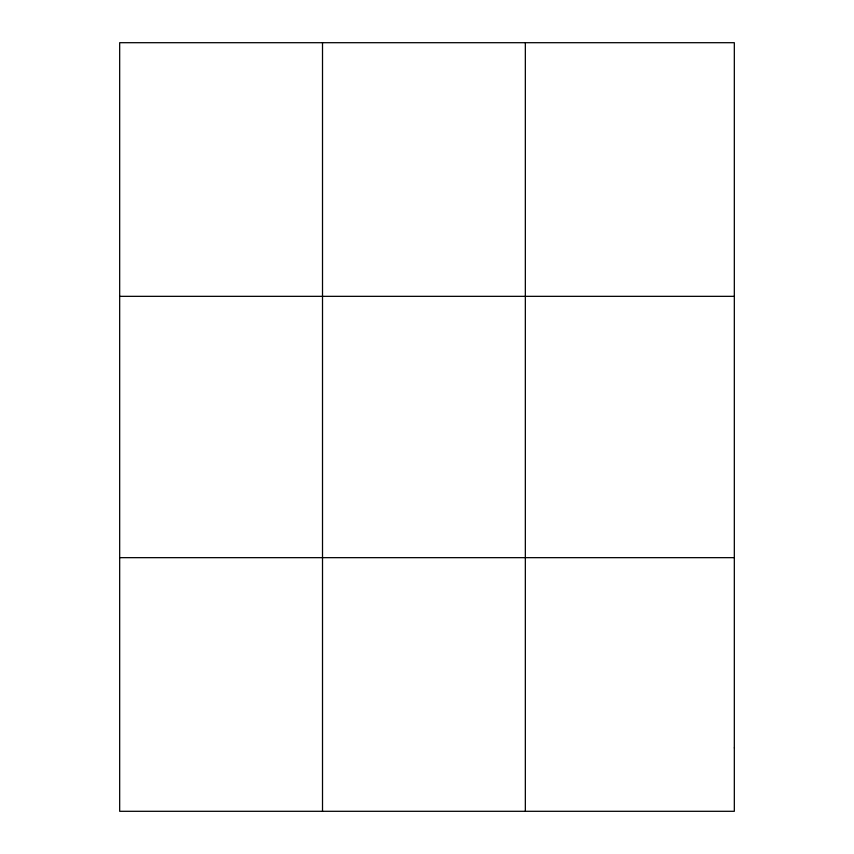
<?xml version="1.0" encoding="UTF-8"?>
<svg xmlns="http://www.w3.org/2000/svg" width="854" height="854" viewBox="0 0 854 854"><rect width="100%" height="100%" fill="white"/><g stroke="black" fill="none" stroke-linecap="round" stroke-linejoin="round"><path stroke-width="1.28" d="M322.513 811.3L322.513 42.7M525.338 811.3L525.338 42.7M119.677 296.338L734.323 296.338M119.677 557.662L734.323 557.662M734.323 747.89L734.323 811.3L119.677 811.3L119.677 42.7L734.323 42.7L734.323 747.89"/></g></svg>
